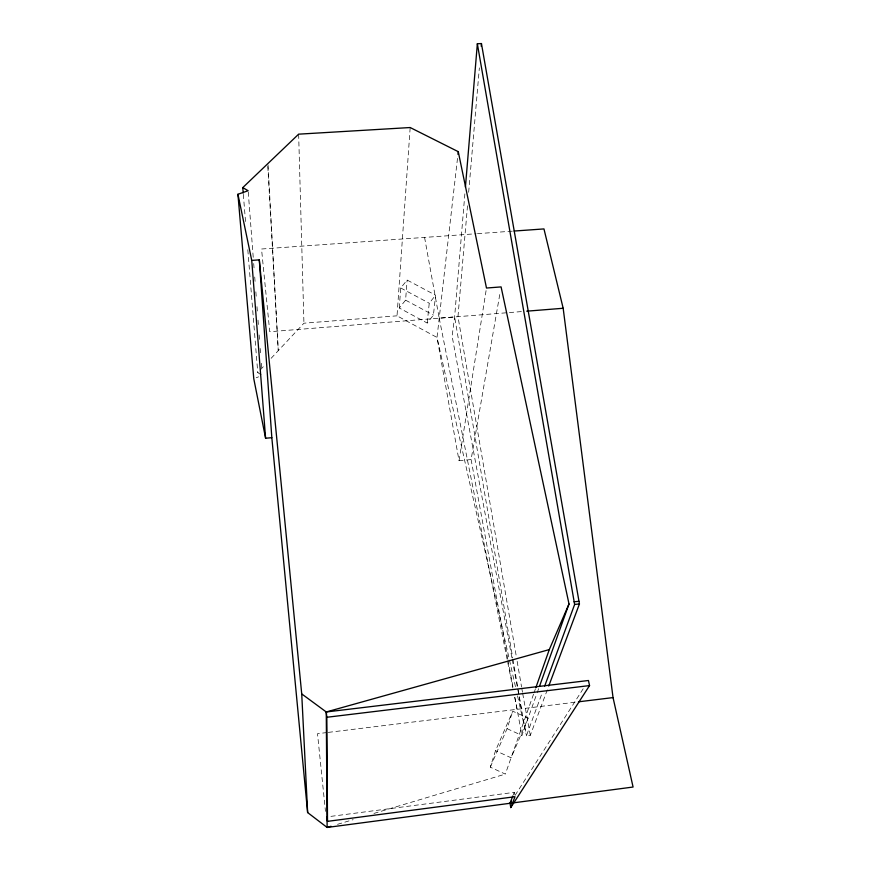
<?xml version="1.0" encoding="UTF-8"?>
<svg xmlns="http://www.w3.org/2000/svg" width="871" height="871" viewBox="0 0 871 871"><rect width="100%" height="100%" fill="white"/><g stroke="black" fill="none" stroke-linecap="round" stroke-linejoin="round"><path stroke-width="0.65" stroke-dasharray="4.36 3.27" d="M515.458 686.653L437.013 337.447L397.024 315.825L410.176 127.536M399.277 307.996L400.714 287.974L407.138 280.07L435.576 295.215L433.431 315.106L427.215 323.043L399.277 307.996L405.581 300.157L407.138 280.07M464.864 193.863L454.618 316.924L452.114 336.162L511.952 658.041M467.509 205.796L457.972 316.663L516.242 656.005M468.663 192.273L479.355 67.884M427.215 323.043L429.24 303.228L435.576 295.215M457.493 158.38L437.013 337.447L459.039 460.715L471.102 459.561L500.15 292.264M459.039 460.715L486.486 288.029M533.553 694.143L505.332 774.101L490.286 767.166L495.534 750.66L512.758 711.215L528.087 718.14L511.092 757.792L495.534 750.66M490.286 767.166L507.053 728.668L512.758 711.215M534.01 692.87L535.349 689.048M507.053 728.668L521.892 735.418L536.721 694.035M537.178 692.761L538.997 687.687M547.304 689.843L530.297 735.331L526.411 735.821L541.86 693.741M513.291 794.788L514.228 792.349L328.389 816.693M515.099 795.332L583.363 688.46M261.104 374.704L257.762 372.614L264.893 364.982M271.131 358.308L303.935 323.206L397.024 315.825M256.194 377.764L258.611 376.827M337.523 824.336L353.136 819.665M373.953 813.427L505.332 774.101M326.952 732.544L317.512 733.698L325.471 811.38M328.302 732.38L577.114 701.982M424.569 237.413L439.213 318.209L454.618 316.924L512.725 657.964M521.359 311.6L269.749 331.731L261.529 249.008L476.121 233.744M477.482 233.646L512.758 231.142M400.714 287.974L429.24 303.228M405.581 300.157L433.431 315.106M517.516 695.82L525.997 733.578M439.213 318.155L512.845 688.025M514.707 697.344L517.091 709.31M530.297 735.331L522.698 693.566M512.202 659.369L526.411 735.821M471.102 459.561L507.739 658.563M507.989 659.902L513.15 687.948M514.87 697.29L521.892 735.418M514.228 792.349L514.619 794.526M517.167 661.372L521.544 686.86M521.773 688.199L522.469 692.227M512.954 659.303L521.391 708.787M243.325 194.353L245.622 222.704M247.81 249.716L257.762 372.614M248.257 192.088L253.287 258.132M253.701 263.532L254.212 270.271M254.724 277.011L255.236 283.75M255.856 291.829L256.368 298.579M256.989 306.657L257.402 312.058M258.012 320.136L258.524 326.875M259.144 334.965L259.558 340.354M260.168 348.444L260.581 353.844M261.3 363.272L261.714 368.662M268.028 164.88L278.263 350.675L267.811 166.513M298.644 134.167L303.935 323.206"/><path stroke-width="1.31" d="M465.419 187.102L477.352 43.757L481.445 43.55L579.444 603.93L548.73 686.054M481.217 46.25L481.445 43.55M457.961 154.352L458.266 151.674L410.176 127.536L298.644 134.167L242.78 187.603L243.216 193.003M535.807 687.774L549.285 649.592L569.003 603.951L501.086 286.907L486.486 288.029L458.266 151.674M539.454 686.424L569.003 603.951M544.669 686.087L574.631 604.463L477.352 43.757M242.78 187.603L248.148 190.738L237.925 194.266L251.741 260.396L259.308 259.852L301.725 693.915L326.266 711.966L588.448 680.501L589.547 685.586L510.765 807.559L510.025 803.291L512.823 795.996M510.765 807.559L515.001 796.715L327.507 821.364L327.039 816.878M510.025 803.291L511.473 801.015M331.024 826.285L327.126 827.45L307.637 812.567L271.828 437.678L259.308 259.852M514.119 231.044L543.961 228.921L563.167 308.269L613.042 697.595L633.075 787.036L327.126 827.45L326.266 711.966L549.285 649.592M578.453 701.819L613.042 697.595M327.507 821.364L326.832 717.269L589.547 685.586M574.631 604.463L579.444 603.93M574.054 601.817L578.867 601.284M237.925 194.266L253.777 378.711L265.601 438.244L271.828 437.678M526.748 311.176L563.167 308.269M326.266 711.966L326.832 717.269M251.741 260.396L265.601 438.244M301.725 693.915L307.637 812.567"/></g></svg>
